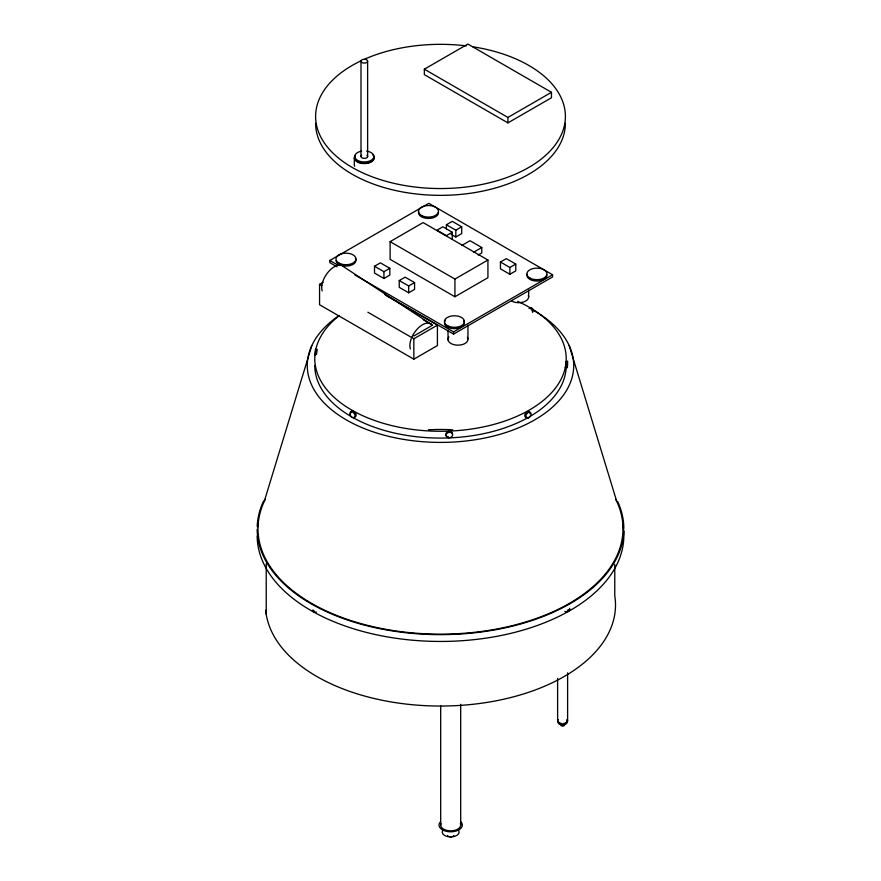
<?xml version="1.0" encoding="UTF-8"?>
<svg xmlns="http://www.w3.org/2000/svg" width="881" height="881" viewBox="0 0 881 881"><rect width="100%" height="100%" fill="white"/><g stroke="black" fill="none" stroke-linecap="round" stroke-linejoin="round"><path stroke-width="1.32" d="M316.466 354.536L317.204 349.239M315.64 351.993L315.541 349.118L315.156 355.484M566.031 364.172L565.437 367.74L566.043 361.43M264.212 501.52L311.808 345.572M424.334 69.192L467.877 44.05L551.462 92.307L551.462 97.758L507.919 122.888L424.334 74.632L424.334 69.192L507.919 117.448L551.462 92.307M336.971 266.778L329.835 262.648L329.835 260.479L428.838 203.313L552.585 274.762L552.585 276.942L453.583 334.097L384.568 294.254M390.107 241.647L423.111 222.585L487.931 260.016L487.931 277.702L454.926 296.754L390.107 259.333L390.107 241.647L454.926 279.068L487.931 260.016M385.559 295.223L437.416 325.155L437.416 345.572L413.839 359.184L319.561 304.749L319.561 284.332L323.096 282.294M374.502 266.26L380.394 262.857L389.82 268.298L389.82 275.103L383.929 278.506L374.502 273.066L374.502 266.26L383.929 271.7L389.82 268.298M446.392 228.84L446.392 224.754L452.283 221.351L461.71 226.791L461.71 233.597L455.818 237L451.105 234.28M452.283 232.243L446.392 235.645L436.965 230.194L442.857 226.791L452.283 232.243L452.283 239.037M446.392 224.754L455.818 230.194L461.71 226.791M399.247 280.554L405.139 277.152L414.577 282.592L414.577 289.397L408.674 292.8L399.247 287.349L399.247 280.554L408.674 285.995L414.577 282.592M461.732 245.48L469.991 240.711L481.775 247.517L481.775 252.957L478.24 255.005M473.526 252.285L481.775 247.517M500.441 262.02L506.333 258.629L515.77 264.069L515.77 270.874L509.879 274.277L500.441 268.826L500.441 262.02L509.879 267.472L515.77 264.069M413.839 335.991L432.604 325.155L423.177 319.715M367.873 312.226L413.839 338.767L437.416 325.155M354.823 274.905L453.583 331.917L552.585 274.762M329.835 260.479L338.161 265.28M319.561 284.332L321.917 285.697M569.192 345.572L616.788 501.52M614.773 564.457L614.773 595.754A175.011 101.04 0 0 1 453.109 705.78A175.011 101.04 0 0 1 265.732 610.313M567.617 672.864L567.617 721.043M557.618 678.37L557.618 721.043M528.677 290.102L528.677 296.897M509.879 267.472L509.879 274.277M507.919 117.448L507.919 122.888M467.943 325.232L467.943 338.844M460.686 704.304L460.686 825.068M455.818 230.194L455.818 237M454.926 279.068L454.926 296.754M453.583 331.917L453.583 334.097M448.033 330.419L448.033 339.945M440.687 705.67L440.687 825.068M413.839 338.767L413.839 359.184M408.674 285.995L408.674 292.8M383.929 271.7L383.929 278.506M367.63 61.373A3.337 1.927 0 0 1 362.366 62.738A3.337 1.927 0 0 1 362.95 59.423A3.337 1.927 0 0 1 367.63 61.373L367.63 156.642M361.001 60.987L361.001 156.245M354.316 157.952L354.316 164.758A9.999 5.771 0 0 0 354.724 166.245M266.227 563.884L266.227 614.244M569.324 609.289A3.337 1.927 0 0 1 568.818 609.696M568.146 610.015A3.337 1.927 0 0 1 567.353 610.225M569.71 608.319A3.337 1.927 0 0 1 569.622 608.815M569.567 609.189A3.337 1.927 0 0 1 568.498 611.227A3.337 1.927 0 0 1 564.809 611.447M313.977 610.478A3.337 1.927 0 0 1 313.295 610.17M316.499 612.075A3.337 1.927 0 0 1 312.381 610.159M350.836 413.057A3.337 2.158 53 0 1 353.072 411.174A3.337 2.158 53 0 1 356.045 414.522A3.337 2.158 53 0 1 354.338 416.999M529.029 308.559A3.337 1.652 66.1 0 1 531.144 309.099A3.337 1.652 66.1 0 1 532.675 312.469M530.351 307.976A3.337 1.652 66.1 0 1 533.842 311.092M526.959 417.286A3.337 2.158 -53 0 1 524.812 415.094A3.337 2.158 -53 0 1 527.873 411.526A3.337 2.158 -53 0 1 530.021 413.718M448.363 436.778A3.337 2.698 -12.8 0 1 447.559 436.591M446.854 436.216A3.337 2.698 -12.8 0 1 447.79 431.69A3.337 2.698 -12.8 0 1 452.438 433.749M615.676 499.23A182.51 105.368 0 0 1 440.5 634.155A182.51 105.368 0 0 1 265.324 499.23M532.454 309.826A133.229 76.922 0 0 1 538.566 417.55A133.229 76.922 0 0 1 352.114 423.034A133.229 76.922 0 0 1 339.207 315.508M428.276 429.807A124.893 72.11 0 0 1 452.724 429.807M566.208 366.826A125.73 72.594 0 0 1 529.404 416.812M528.303 417.44A125.73 72.594 0 0 1 352.697 417.44M351.596 416.812A125.73 72.594 0 0 1 314.77 365.483M517.665 301.368A125.73 72.594 0 0 1 540.46 402.705A125.73 72.594 0 0 1 365.141 416.779A125.73 72.594 0 0 1 339.185 315.695M472.822 46.781A124.893 72.11 0 0 1 551.88 149.065A124.893 72.11 0 0 1 362.234 172.632A124.893 72.11 0 0 1 361.397 60.635M365.086 58.961A124.893 72.11 0 0 1 466.236 45.878M565.393 123.241A124.893 72.11 0 0 1 440.5 195.351A124.893 72.11 0 0 1 315.607 123.241M566.946 719.601A5 2.885 0 0 1 562.618 723.929A5 2.885 0 0 1 558.29 719.601M564.06 724.645A1.663 0.958 0 0 1 562.618 726.087A1.663 0.958 0 0 1 561.175 724.645M566.868 720.383A4.394 2.533 0 0 1 563.763 723.488M561.483 723.488A4.394 2.533 0 0 1 559.512 722.838M558.818 722.31A4.394 2.533 0 0 1 558.378 721.693A4.394 2.533 0 0 0 562.618 724.942A4.394 2.533 0 0 0 566.868 721.748M460.345 823.57A9.999 5.771 0 0 1 450.687 830.838A9.999 5.771 0 0 1 441.018 823.57M460.785 821.698A11.662 6.74 0 0 1 450.687 831.796A11.662 6.74 0 0 1 440.577 821.698M458.825 830.827A8.425 4.868 0 0 1 450.687 836.95A8.425 4.868 0 0 1 442.537 830.827M453.77 835.54A3.337 1.927 0 0 1 453.33 835.97M451.964 836.576A3.337 1.927 0 0 1 449.42 836.587M448.044 835.981A3.337 1.927 0 0 1 447.603 835.551M622.625 523.424A183.347 105.852 0 0 1 451.468 641.258A183.347 105.852 0 0 1 257.164 536.077M257.792 526.805A183.347 105.852 0 0 1 258.485 522.862M623.803 530.957A183.347 105.852 0 0 1 439.035 634.639A183.347 105.852 0 0 1 257.164 529.272M257.197 526.618A183.347 105.852 0 0 1 263.573 501.047M617.757 501.741A183.347 105.852 0 0 1 623.836 528.303M528.325 295.41A9.999 5.771 0 0 1 523.71 301.919A9.999 5.771 0 0 1 511.63 301.027M467.348 337.379A9.999 5.771 0 0 1 457.624 345.165A9.999 5.771 0 0 1 448.881 336.994M438.452 212.211A9.999 5.771 0 0 1 427.968 218.433A9.999 5.771 0 0 1 418.651 211.627M355.406 258.364A9.999 5.771 0 0 1 348.072 265.952A9.999 5.771 0 0 1 336.013 260.754M463.835 320.97A9.999 5.771 0 0 1 456.501 328.547A9.999 5.771 0 0 1 444.442 323.36M444.575 321.851A9.999 5.771 0 0 1 445.379 320.42M546.881 274.817A9.999 5.771 0 0 1 536.397 281.039A9.999 5.771 0 0 1 527.069 274.222M322.204 290.95A16.673 8.931 -56.7 0 1 328.558 271.645A16.673 8.931 -56.7 0 1 343.491 266.657L431.679 324.637A16.673 8.931 -56.7 0 0 412.033 336.861M410.392 348.942A16.673 8.931 -56.7 0 1 411.229 338.789M372.839 154.792A9.999 5.771 0 0 1 364.569 163.58A9.999 5.771 0 0 1 355.528 155.045M373.478 156.245A9.559 5.517 0 0 1 364.558 163.315A9.559 5.517 0 0 1 355.021 156.51M366.551 151.08A9.559 5.517 0 0 1 372.278 159.494A9.559 5.517 0 0 1 356.629 159.725A9.559 5.517 0 0 1 361.606 151.158M366.892 155.232A3.337 1.927 0 0 1 366.639 157.82A3.337 1.927 0 0 1 362.135 157.897A3.337 1.927 0 0 1 361.606 155.32M566.89 365.67C567.452 374.623 568.234 351.761 566.89 365.67M349.966 414.577A3.337 2.158 53 0 0 354.459 417.473A3.337 2.158 53 0 0 352.973 412.363A3.337 2.158 53 0 0 349.966 414.577M528.666 417.781A3.337 2.158 -53 0 0 530.593 412.649A3.337 2.158 -53 0 0 526.034 415.083A3.337 2.158 -53 0 0 528.666 417.781M447.779 437.538A3.337 2.698 -12.8 0 0 452.658 434.707A3.337 2.698 -12.8 0 0 447.625 432.835A3.337 2.698 -12.8 0 0 447.779 437.538M530.417 278.308A9.999 5.771 0 0 0 546.749 274.96A9.999 5.771 0 0 0 533.567 268.463A9.999 5.771 0 0 0 530.417 278.308M421.988 215.702A9.999 5.771 0 0 0 438.32 212.354A9.999 5.771 0 0 0 425.138 205.868A9.999 5.771 0 0 0 421.988 215.702M339.493 263.331A9.999 5.771 0 0 0 355.814 259.983A9.999 5.771 0 0 0 342.632 253.497A9.999 5.771 0 0 0 339.493 263.331M447.922 325.937A9.999 5.771 0 0 0 464.243 322.589A9.999 5.771 0 0 0 451.061 316.103A9.999 5.771 0 0 0 447.922 325.937"/></g></svg>
